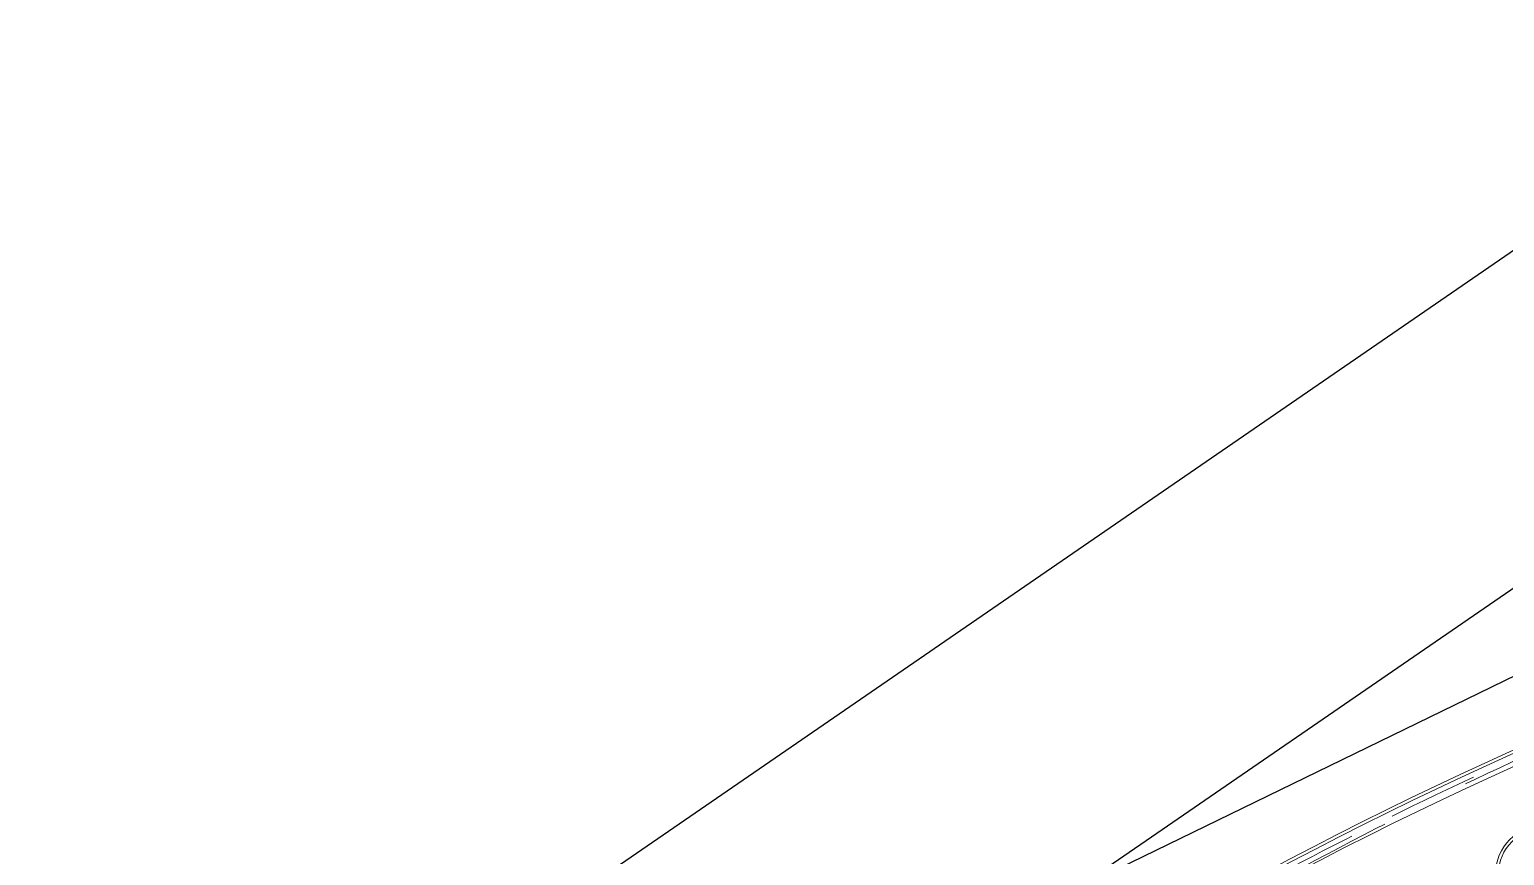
# Model space of a CAD drawing. Header units: millimetres. Extents: x 32582 to 41721, y -247935 to -234947.
# Drawn here: x 35914 to 38365, y -243162 to -241789 of the extents above; entities that cross this region are included whole.
import ezdxf

# ---------------------------------------------------------------- set-up
doc = ezdxf.new("R2010")
doc.units = ezdxf.units.MM
doc.header["$LTSCALE"] = 300
doc.header["$MEASUREMENT"] = 0
doc.linetypes.add('DGN Style 2', pattern=[4.165224, 2.499135, -1.66609])
doc.linetypes.add('TDME_Fave_column_LGM$0$HIDDENX2', pattern=[0.75, 0.5, -0.25])
for name, color, linetype, lineweight in [('A-_CLAD----_E-', 2, 'Continuous', 13), ('A-_RALG----_E-', 9, 'Continuous', 0), ('STRUCTURES', 3, 'DGN Style 2', 0), ('TDME_Fave_column_LGM$0$A-_SLABEDGE_E-', 2, 'Continuous', 13)]:
    doc.layers.add(name, color=color, linetype=linetype, lineweight=lineweight)

msp = doc.modelspace()

# ---------------------------------------------------------------- linework, layer by layer
at = {"layer": 'A-_CLAD----_E-', "linetype": 'ByBlock'}
for radius in [80, 75]:
    msp.add_circle((38429.6, -243192.7), radius, dxfattribs=at)
at = {"layer": 'A-_RALG----_E-', "color": 254, "lineweight": 0}
for radius in [6701, 6696, 6676]:
    msp.add_arc((41131.4, -249096.8), radius, 103.45299, 128.25807, dxfattribs=at)
at = {"layer": 'Defpoints'}
for points in [[(38913, -241789.1), (41721.3, -245871.5), (38722.3, -247934.5), (35914, -243852.2)], [(36609.1, -243936), (38743.5, -247038.7), (41035.5, -245462), (38901.1, -242359.3)]]:
    msp.add_lwpolyline(points, close=True, dxfattribs=at)
at = {"layer": 'Defpoints', "color": 4}
msp.add_lwpolyline([(38577, -246828.3), (36978.7, -243546.6), (38963.5, -242580), (40561.7, -245861.7)], close=True, dxfattribs=at)
at = {"layer": 'STRUCTURES', "color": 3, "ltscale": 0.3}
msp.add_arc((41205.6, -249058.3), 6680, 104.21111, 129.42722, dxfattribs=at)
at = {"layer": 'TDME_Fave_column_LGM$0$A-_SLABEDGE_E-', "linetype": 'TDME_Fave_column_LGM$0$HIDDENX2'}
msp.add_arc((41133.8, -249096.1, 0), 6688, 105.30729, 128.28504, dxfattribs=at)

doc.saveas('drawing.dxf')
